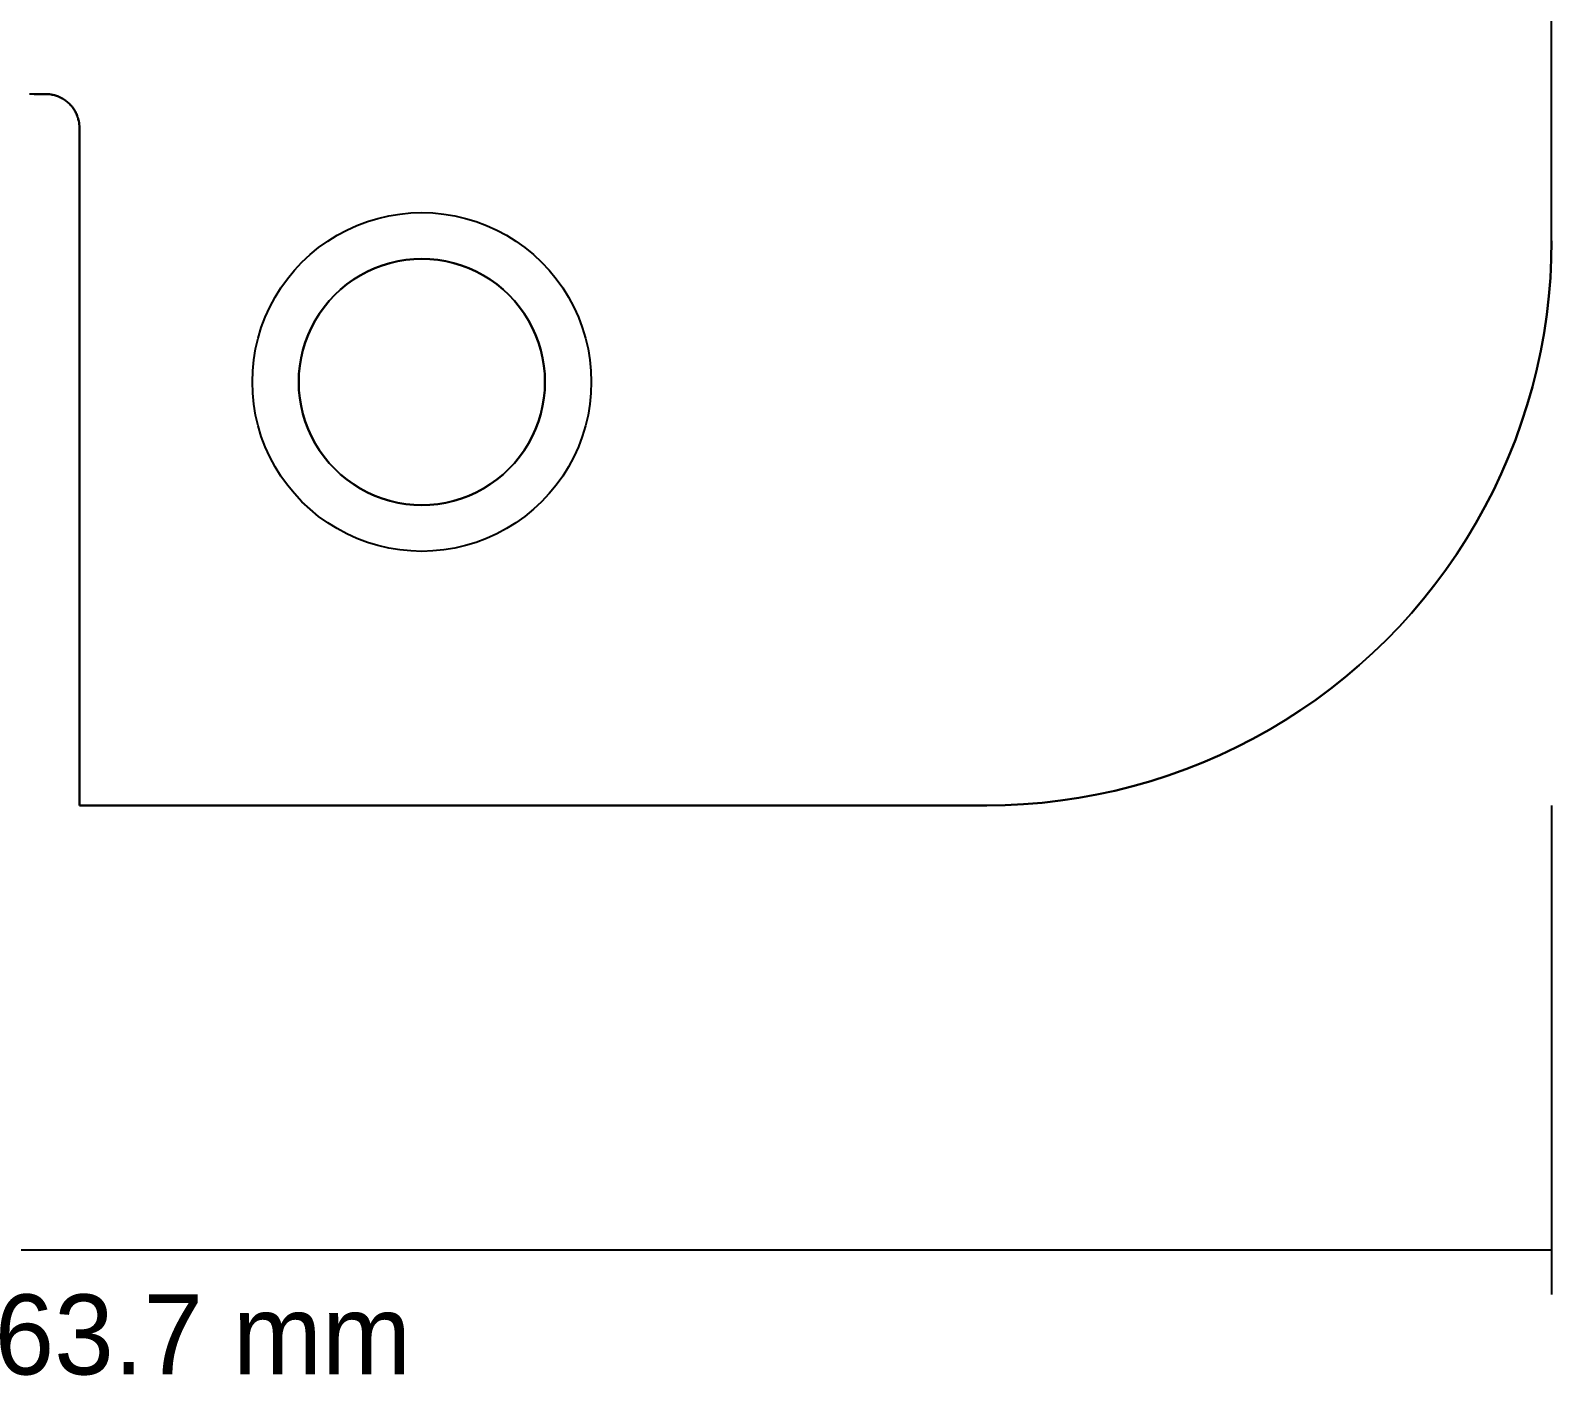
# Model space of a CAD drawing. Header units: metres. Extents: x 0 to 420, y 0 to 297.
# Drawn here: x 148.59 to 182.79, y 144.49 to 174.75 of the extents above; entities that cross this region are included whole.
import ezdxf

# ---------------------------------------------------------------- set-up
doc = ezdxf.new("R2010")
doc.units = ezdxf.units.M

msp = doc.modelspace()

# ---------------------------------------------------------------- linework, layer by layer
at = {"layer": 'DIMENSIONS', "color": 2}
for p, q in [((182.786, 157.316), (182.786, 146.316)), ((119.08, 147.316), (182.786, 147.316))]:
    msp.add_line(p, q, dxfattribs=at)
at = {"layer": 'GEOMETRY'}
for p, q in [((182.786, 170.016), (182.786, 208.116)), ((182.786, 170.016), (182.786, 208.116)), ((148.601, 173.318), (148.564, 173.318)), ((148.589, 173.318), (148.576, 173.318)), ((148.601, 173.318), (148.589, 173.318)), ((148.613, 173.318), (148.601, 173.318)), ((148.637, 173.318), (148.601, 173.318)), ((148.625, 173.318), (148.613, 173.318)), ((148.637, 173.318), (148.625, 173.318)), ((148.65, 173.318), (148.637, 173.318)), ((148.674, 173.318), (148.637, 173.318)), ((148.662, 173.318), (148.65, 173.318)), ((148.674, 173.318), (148.662, 173.318)), ((148.674, 173.318), (148.928, 173.318)), ((148.928, 173.318), (148.674, 173.318)), ((148.928, 173.318), (148.953, 173.318)), ((148.953, 173.318), (148.928, 173.318)), ((148.953, 173.318), (148.978, 173.317)), ((148.978, 173.317), (148.953, 173.318)), ((148.978, 173.317), (149.003, 173.315)), ((149.003, 173.315), (148.978, 173.317)), ((149.003, 173.315), (149.027, 173.312)), ((149.027, 173.312), (149.003, 173.315)), ((149.027, 173.312), (149.052, 173.308)), ((149.052, 173.308), (149.027, 173.312)), ((149.052, 173.308), (149.077, 173.304)), ((149.077, 173.304), (149.052, 173.308)), ((149.077, 173.304), (149.101, 173.298)), ((149.101, 173.298), (149.077, 173.304)), ((149.101, 173.298), (149.125, 173.292)), ((149.125, 173.292), (149.101, 173.298)), ((149.125, 173.292), (149.149, 173.286)), ((149.149, 173.286), (149.125, 173.292)), ((149.149, 173.286), (149.173, 173.278)), ((149.173, 173.278), (149.149, 173.286)), ((149.173, 173.278), (149.196, 173.27)), ((149.196, 173.27), (149.173, 173.278)), ((149.196, 173.27), (149.22, 173.26)), ((149.22, 173.26), (149.196, 173.27)), ((149.22, 173.26), (149.242, 173.25)), ((149.242, 173.25), (149.22, 173.26)), ((149.242, 173.25), (149.265, 173.24)), ((149.265, 173.24), (149.242, 173.25)), ((149.265, 173.24), (149.287, 173.228)), ((149.287, 173.228), (149.265, 173.24)), ((149.287, 173.228), (149.309, 173.216)), ((149.309, 173.216), (149.287, 173.228)), ((149.309, 173.216), (149.33, 173.203)), ((149.33, 173.203), (149.309, 173.216)), ((149.33, 173.203), (149.351, 173.19)), ((149.351, 173.19), (149.33, 173.203)), ((149.351, 173.19), (149.372, 173.176)), ((149.372, 173.176), (149.351, 173.19)), ((149.372, 173.176), (149.392, 173.161)), ((149.392, 173.161), (149.372, 173.176)), ((149.392, 173.161), (149.411, 173.145)), ((149.411, 173.145), (149.392, 173.161)), ((149.411, 173.145), (149.43, 173.129)), ((149.43, 173.129), (149.411, 173.145)), ((149.43, 173.129), (149.449, 173.113)), ((149.449, 173.113), (149.43, 173.129)), ((149.449, 173.113), (149.467, 173.095)), ((149.467, 173.095), (149.449, 173.113)), ((149.467, 173.095), (149.484, 173.077)), ((149.484, 173.077), (149.467, 173.095)), ((149.484, 173.077), (149.501, 173.059)), ((149.501, 173.059), (149.484, 173.077)), ((149.501, 173.059), (149.517, 173.04)), ((149.517, 173.04), (149.501, 173.059)), ((149.517, 173.04), (149.532, 173.02)), ((149.532, 173.02), (149.517, 173.04)), ((149.532, 173.02), (149.547, 173)), ((149.547, 173), (149.532, 173.02)), ((149.547, 173), (149.562, 172.98)), ((149.562, 172.98), (149.547, 173)), ((149.562, 172.98), (149.575, 172.959)), ((149.575, 172.959), (149.562, 172.98)), ((149.575, 172.959), (149.588, 172.937)), ((149.588, 172.937), (149.575, 172.959)), ((149.588, 172.937), (149.6, 172.916)), ((149.6, 172.916), (149.588, 172.937)), ((149.6, 172.916), (149.611, 172.893)), ((149.611, 172.893), (149.6, 172.916)), ((149.611, 172.893), (149.622, 172.871)), ((149.622, 172.871), (149.611, 172.893)), ((149.622, 172.871), (149.632, 172.848)), ((149.632, 172.848), (149.622, 172.871)), ((149.632, 172.848), (149.641, 172.825)), ((149.641, 172.825), (149.632, 172.848)), ((149.641, 172.825), (149.649, 172.801)), ((149.649, 172.801), (149.641, 172.825)), ((149.649, 172.801), (149.657, 172.778)), ((149.657, 172.778), (149.649, 172.801)), ((149.657, 172.778), (149.664, 172.754)), ((149.664, 172.754), (149.657, 172.778)), ((149.664, 172.754), (149.67, 172.729)), ((149.67, 172.729), (149.664, 172.754)), ((149.67, 172.729), (149.675, 172.705)), ((149.675, 172.705), (149.67, 172.729)), ((149.675, 172.705), (149.68, 172.68)), ((149.68, 172.68), (149.675, 172.705)), ((149.68, 172.68), (149.683, 172.656)), ((149.683, 172.656), (149.68, 172.68)), ((149.683, 172.656), (149.686, 172.631)), ((149.686, 172.631), (149.683, 172.656)), ((149.686, 172.631), (149.688, 172.606)), ((149.688, 172.606), (149.686, 172.631)), ((149.688, 172.606), (149.69, 172.581)), ((149.69, 172.581), (149.688, 172.606)), ((149.69, 172.581), (149.69, 172.556)), ((149.69, 172.556), (149.69, 172.581)), ((149.69, 172.556), (149.69, 157.316)), ((149.69, 157.316), (149.69, 172.556)), ((155.701, 170.258), (155.928, 170.361)), ((155.928, 170.361), (156.162, 170.449)), ((156.162, 170.449), (156.4, 170.522)), ((156.4, 170.522), (156.643, 170.578)), ((156.643, 170.578), (156.889, 170.619)), ((156.889, 170.619), (157.137, 170.643)), ((157.137, 170.643), (157.386, 170.651)), ((157.386, 170.651), (157.635, 170.643)), ((157.635, 170.643), (157.884, 170.619)), ((157.884, 170.619), (158.13, 170.578)), ((158.13, 170.578), (158.372, 170.522)), ((158.372, 170.522), (158.611, 170.449)), ((158.611, 170.449), (158.844, 170.361)), ((158.844, 170.361), (159.071, 170.258)), ((155.067, 169.864), (155.27, 170.009)), ((155.27, 170.009), (155.481, 170.141)), ((155.481, 170.141), (155.701, 170.258)), ((159.071, 170.258), (159.291, 170.141)), ((159.291, 170.141), (159.503, 170.009)), ((159.503, 170.009), (159.706, 169.864)), ((182.786, 170.016), (182.779, 169.601)), ((182.779, 169.601), (182.786, 170.016)), ((154.692, 169.535), (154.874, 169.706)), ((154.874, 169.706), (155.067, 169.864)), ((159.706, 169.864), (159.898, 169.706)), ((159.898, 169.706), (160.08, 169.535)), ((154.364, 169.161), (154.522, 169.353)), ((154.522, 169.353), (154.692, 169.535)), ((156.002, 169.239), (156.162, 169.324)), ((156.162, 169.324), (156.002, 169.239)), ((156.162, 169.324), (156.327, 169.399)), ((156.327, 169.399), (156.162, 169.324)), ((156.327, 169.399), (156.496, 169.463)), ((156.496, 169.463), (156.327, 169.399)), ((156.496, 169.463), (156.67, 169.516)), ((156.67, 169.516), (156.496, 169.463)), ((156.67, 169.516), (156.846, 169.557)), ((156.846, 169.557), (156.67, 169.516)), ((156.846, 169.557), (157.025, 169.586)), ((157.025, 169.586), (156.846, 169.557)), ((157.025, 169.586), (157.205, 169.604)), ((157.205, 169.604), (157.025, 169.586)), ((157.205, 169.604), (157.386, 169.61)), ((157.386, 169.61), (157.205, 169.604)), ((157.386, 169.61), (157.567, 169.604)), ((157.567, 169.604), (157.386, 169.61)), ((157.567, 169.604), (157.748, 169.586)), ((157.748, 169.586), (157.567, 169.604)), ((157.748, 169.586), (157.926, 169.557)), ((157.926, 169.557), (157.748, 169.586)), ((157.926, 169.557), (158.103, 169.516)), ((158.103, 169.516), (157.926, 169.557)), ((158.103, 169.516), (158.276, 169.463)), ((158.276, 169.463), (158.103, 169.516)), ((158.276, 169.463), (158.446, 169.399)), ((158.446, 169.399), (158.276, 169.463)), ((158.446, 169.399), (158.611, 169.324)), ((158.611, 169.324), (158.446, 169.399)), ((158.611, 169.324), (158.771, 169.239)), ((158.771, 169.239), (158.611, 169.324)), ((160.08, 169.535), (160.251, 169.353)), ((160.251, 169.353), (160.409, 169.161)), ((182.779, 169.601), (182.759, 169.186)), ((182.759, 169.186), (182.779, 169.601)), ((154.087, 168.746), (154.218, 168.958)), ((154.218, 168.958), (154.364, 169.161)), ((155.561, 168.923), (155.701, 169.038)), ((155.701, 169.038), (155.561, 168.923)), ((155.701, 169.038), (155.848, 169.143)), ((155.848, 169.143), (155.701, 169.038)), ((155.848, 169.143), (156.002, 169.239)), ((156.002, 169.239), (155.848, 169.143)), ((158.771, 169.239), (158.924, 169.143)), ((158.924, 169.143), (158.771, 169.239)), ((158.924, 169.143), (159.072, 169.038)), ((159.072, 169.038), (158.924, 169.143)), ((159.072, 169.038), (159.212, 168.923)), ((159.212, 168.923), (159.072, 169.038)), ((160.409, 169.161), (160.554, 168.958)), ((160.554, 168.958), (160.686, 168.746)), ((182.759, 169.186), (182.725, 168.772)), ((182.725, 168.772), (182.759, 169.186)), ((153.969, 168.526), (154.087, 168.746)), ((155.19, 168.527), (155.305, 168.667)), ((155.305, 168.667), (155.19, 168.527)), ((155.305, 168.667), (155.429, 168.799)), ((155.429, 168.799), (155.305, 168.667)), ((155.429, 168.799), (155.561, 168.923)), ((155.561, 168.923), (155.429, 168.799)), ((159.212, 168.923), (159.344, 168.799)), ((159.344, 168.799), (159.212, 168.923)), ((159.344, 168.799), (159.468, 168.667)), ((159.468, 168.667), (159.344, 168.799)), ((159.468, 168.667), (159.583, 168.527)), ((159.583, 168.527), (159.468, 168.667)), ((160.686, 168.746), (160.803, 168.526)), ((182.725, 168.772), (182.678, 168.359)), ((182.678, 168.359), (182.725, 168.772)), ((153.778, 168.066), (153.866, 168.299)), ((153.866, 168.299), (153.969, 168.526)), ((154.989, 168.226), (155.084, 168.379)), ((155.084, 168.379), (154.989, 168.226)), ((155.084, 168.379), (155.19, 168.527)), ((155.19, 168.527), (155.084, 168.379)), ((159.583, 168.527), (159.688, 168.379)), ((159.688, 168.379), (159.583, 168.527)), ((159.688, 168.379), (159.784, 168.226)), ((159.784, 168.226), (159.688, 168.379)), ((160.803, 168.526), (160.906, 168.299)), ((160.906, 168.299), (160.994, 168.066)), ((182.678, 168.359), (182.617, 167.948)), ((182.617, 167.948), (182.678, 168.359)), ((153.706, 167.827), (153.778, 168.066)), ((154.828, 167.901), (154.903, 168.066)), ((154.903, 168.066), (154.828, 167.901)), ((154.903, 168.066), (154.989, 168.226)), ((154.989, 168.226), (154.903, 168.066)), ((159.784, 168.226), (159.869, 168.066)), ((159.869, 168.066), (159.784, 168.226)), ((159.869, 168.066), (159.944, 167.901)), ((159.944, 167.901), (159.869, 168.066)), ((160.994, 168.066), (161.066, 167.827)), ((182.617, 167.948), (182.542, 167.539)), ((182.542, 167.539), (182.617, 167.948)), ((153.609, 167.339), (153.649, 167.585)), ((153.649, 167.585), (153.706, 167.827)), ((154.712, 167.558), (154.765, 167.731)), ((154.765, 167.731), (154.712, 167.558)), ((154.765, 167.731), (154.828, 167.901)), ((154.828, 167.901), (154.765, 167.731)), ((159.944, 167.901), (160.008, 167.731)), ((160.008, 167.731), (159.944, 167.901)), ((160.008, 167.731), (160.061, 167.558)), ((160.061, 167.558), (160.008, 167.731)), ((161.066, 167.827), (161.123, 167.585)), ((161.123, 167.585), (161.164, 167.339)), ((153.584, 167.091), (153.609, 167.339)), ((154.641, 167.203), (154.671, 167.381)), ((154.671, 167.381), (154.641, 167.203)), ((154.671, 167.381), (154.712, 167.558)), ((154.712, 167.558), (154.671, 167.381)), ((160.061, 167.558), (160.102, 167.381)), ((160.102, 167.381), (160.061, 167.558)), ((160.102, 167.381), (160.131, 167.203)), ((160.131, 167.203), (160.102, 167.381)), ((161.164, 167.339), (161.188, 167.091)), ((182.542, 167.539), (182.455, 167.132)), ((182.455, 167.132), (182.542, 167.539)), ((153.576, 166.841), (153.584, 167.091)), ((154.618, 166.841), (154.624, 167.022)), ((154.624, 167.022), (154.618, 166.841)), ((154.624, 167.022), (154.641, 167.203)), ((154.641, 167.203), (154.624, 167.022)), ((160.131, 167.203), (160.149, 167.022)), ((160.149, 167.022), (160.131, 167.203)), ((160.149, 167.022), (160.155, 166.841)), ((160.155, 166.841), (160.149, 167.022)), ((161.188, 167.091), (161.196, 166.841)), ((182.455, 167.132), (182.354, 166.729)), ((182.354, 166.729), (182.455, 167.132)), ((153.584, 166.592), (153.576, 166.841)), ((153.609, 166.344), (153.584, 166.592)), ((154.624, 166.66), (154.618, 166.841)), ((154.618, 166.841), (154.624, 166.66)), ((154.641, 166.48), (154.624, 166.66)), ((154.624, 166.66), (154.641, 166.48)), ((160.149, 166.66), (160.131, 166.48)), ((160.131, 166.48), (160.149, 166.66)), ((160.155, 166.841), (160.149, 166.66)), ((160.149, 166.66), (160.155, 166.841)), ((161.188, 166.592), (161.164, 166.344)), ((161.196, 166.841), (161.188, 166.592)), ((182.354, 166.729), (182.239, 166.33)), ((182.239, 166.33), (182.354, 166.729)), ((153.649, 166.098), (153.609, 166.344)), ((154.671, 166.301), (154.641, 166.48)), ((154.641, 166.48), (154.671, 166.301)), ((154.712, 166.125), (154.671, 166.301)), ((154.671, 166.301), (154.712, 166.125)), ((160.102, 166.301), (160.061, 166.125)), ((160.061, 166.125), (160.102, 166.301)), ((160.131, 166.48), (160.102, 166.301)), ((160.102, 166.301), (160.131, 166.48)), ((161.164, 166.344), (161.123, 166.098)), ((182.239, 166.33), (182.112, 165.934)), ((182.112, 165.934), (182.239, 166.33)), ((153.706, 165.855), (153.649, 166.098)), ((154.765, 165.951), (154.712, 166.125)), ((154.712, 166.125), (154.765, 165.951)), ((154.828, 165.782), (154.765, 165.951)), ((154.765, 165.951), (154.828, 165.782)), ((160.008, 165.951), (159.944, 165.782)), ((159.944, 165.782), (160.008, 165.951)), ((160.061, 166.125), (160.008, 165.951)), ((160.008, 165.951), (160.061, 166.125)), ((161.123, 166.098), (161.066, 165.855)), ((182.112, 165.934), (181.972, 165.543)), ((181.972, 165.543), (182.112, 165.934)), ((153.778, 165.617), (153.706, 165.855)), ((153.866, 165.383), (153.778, 165.617)), ((154.903, 165.617), (154.828, 165.782)), ((154.828, 165.782), (154.903, 165.617)), ((154.989, 165.457), (154.903, 165.617)), ((154.903, 165.617), (154.989, 165.457)), ((159.869, 165.617), (159.784, 165.457)), ((159.784, 165.457), (159.869, 165.617)), ((159.944, 165.782), (159.869, 165.617)), ((159.869, 165.617), (159.944, 165.782)), ((160.994, 165.617), (160.906, 165.383)), ((161.066, 165.855), (160.994, 165.617)), ((181.972, 165.543), (181.82, 165.156)), ((181.82, 165.156), (181.972, 165.543)), ((153.969, 165.156), (153.866, 165.383)), ((155.084, 165.303), (154.989, 165.457)), ((154.989, 165.457), (155.084, 165.303)), ((155.19, 165.156), (155.084, 165.303)), ((155.084, 165.303), (155.19, 165.156)), ((159.688, 165.303), (159.583, 165.156)), ((159.583, 165.156), (159.688, 165.303)), ((159.784, 165.457), (159.688, 165.303)), ((159.688, 165.303), (159.784, 165.457)), ((160.906, 165.383), (160.803, 165.156)), ((154.087, 164.936), (153.969, 165.156)), ((154.218, 164.725), (154.087, 164.936)), ((155.305, 165.016), (155.19, 165.156)), ((155.19, 165.156), (155.305, 165.016)), ((155.429, 164.884), (155.305, 165.016)), ((155.305, 165.016), (155.429, 164.884)), ((155.561, 164.76), (155.429, 164.884)), ((155.429, 164.884), (155.561, 164.76)), ((159.344, 164.884), (159.212, 164.76)), ((159.212, 164.76), (159.344, 164.884)), ((159.468, 165.016), (159.344, 164.884)), ((159.344, 164.884), (159.468, 165.016)), ((159.583, 165.156), (159.468, 165.016)), ((159.468, 165.016), (159.583, 165.156)), ((160.686, 164.936), (160.554, 164.725)), ((160.803, 165.156), (160.686, 164.936)), ((181.82, 165.156), (181.654, 164.775)), ((181.654, 164.775), (181.82, 165.156)), ((154.364, 164.522), (154.218, 164.725)), ((154.522, 164.329), (154.364, 164.522)), ((155.701, 164.645), (155.561, 164.76)), ((155.561, 164.76), (155.701, 164.645)), ((155.848, 164.539), (155.701, 164.645)), ((155.701, 164.645), (155.848, 164.539)), ((156.002, 164.444), (155.848, 164.539)), ((155.848, 164.539), (156.002, 164.444)), ((158.924, 164.539), (158.771, 164.444)), ((158.771, 164.444), (158.924, 164.539)), ((159.072, 164.645), (158.924, 164.539)), ((158.924, 164.539), (159.072, 164.645)), ((159.212, 164.76), (159.072, 164.645)), ((159.072, 164.645), (159.212, 164.76)), ((160.409, 164.522), (160.251, 164.329)), ((160.554, 164.725), (160.409, 164.522)), ((181.654, 164.775), (181.477, 164.399)), ((181.477, 164.399), (181.654, 164.775)), ((154.692, 164.147), (154.522, 164.329)), ((156.162, 164.358), (156.002, 164.444)), ((156.002, 164.444), (156.162, 164.358)), ((156.327, 164.283), (156.162, 164.358)), ((156.162, 164.358), (156.327, 164.283)), ((156.496, 164.22), (156.327, 164.283)), ((156.327, 164.283), (156.496, 164.22)), ((156.67, 164.167), (156.496, 164.22)), ((156.496, 164.22), (156.67, 164.167)), ((156.846, 164.126), (156.67, 164.167)), ((156.67, 164.167), (156.846, 164.126)), ((158.103, 164.167), (157.926, 164.126)), ((157.926, 164.126), (158.103, 164.167)), ((158.276, 164.22), (158.103, 164.167)), ((158.103, 164.167), (158.276, 164.22)), ((158.446, 164.283), (158.276, 164.22)), ((158.276, 164.22), (158.446, 164.283)), ((158.611, 164.358), (158.446, 164.283)), ((158.446, 164.283), (158.611, 164.358)), ((158.771, 164.444), (158.611, 164.358)), ((158.611, 164.358), (158.771, 164.444)), ((160.251, 164.329), (160.08, 164.147)), ((181.477, 164.399), (181.287, 164.03)), ((181.287, 164.03), (181.477, 164.399)), ((154.874, 163.977), (154.692, 164.147)), ((155.067, 163.819), (154.874, 163.977)), ((155.27, 163.673), (155.067, 163.819)), ((157.025, 164.096), (156.846, 164.126)), ((156.846, 164.126), (157.025, 164.096)), ((157.205, 164.079), (157.025, 164.096)), ((157.025, 164.096), (157.205, 164.079)), ((157.386, 164.073), (157.205, 164.079)), ((157.205, 164.079), (157.386, 164.073)), ((157.567, 164.079), (157.386, 164.073)), ((157.386, 164.073), (157.567, 164.079)), ((157.748, 164.096), (157.567, 164.079)), ((157.567, 164.079), (157.748, 164.096)), ((157.926, 164.126), (157.748, 164.096)), ((157.748, 164.096), (157.926, 164.126)), ((159.706, 163.819), (159.503, 163.673)), ((159.898, 163.977), (159.706, 163.819)), ((160.08, 164.147), (159.898, 163.977)), ((181.287, 164.03), (181.085, 163.666)), ((181.085, 163.666), (181.287, 164.03)), ((155.481, 163.542), (155.27, 163.673)), ((155.701, 163.424), (155.481, 163.542)), ((159.291, 163.542), (159.071, 163.424)), ((159.503, 163.673), (159.291, 163.542)), ((181.085, 163.666), (180.871, 163.31)), ((180.871, 163.31), (181.085, 163.666)), ((155.928, 163.321), (155.701, 163.424)), ((156.162, 163.234), (155.928, 163.321)), ((156.4, 163.161), (156.162, 163.234)), ((156.643, 163.105), (156.4, 163.161)), ((158.372, 163.161), (158.13, 163.105)), ((158.611, 163.234), (158.372, 163.161)), ((158.844, 163.321), (158.611, 163.234)), ((159.071, 163.424), (158.844, 163.321)), ((180.871, 163.31), (180.646, 162.961)), ((180.646, 162.961), (180.871, 163.31)), ((156.889, 163.064), (156.643, 163.105)), ((157.137, 163.04), (156.889, 163.064)), ((157.386, 163.031), (157.137, 163.04)), ((157.635, 163.04), (157.386, 163.031)), ((157.884, 163.064), (157.635, 163.04)), ((158.13, 163.105), (157.884, 163.064)), ((180.646, 162.961), (180.409, 162.619)), ((180.409, 162.619), (180.646, 162.961)), ((180.409, 162.619), (180.162, 162.285)), ((180.162, 162.285), (180.409, 162.619)), ((180.162, 162.285), (179.904, 161.96)), ((179.904, 161.96), (180.162, 162.285)), ((179.904, 161.96), (179.635, 161.643)), ((179.635, 161.643), (179.904, 161.96)), ((179.635, 161.643), (179.356, 161.335)), ((179.356, 161.335), (179.635, 161.643)), ((179.356, 161.335), (179.067, 161.036)), ((179.067, 161.036), (179.356, 161.335)), ((178.768, 160.747), (178.46, 160.468)), ((178.46, 160.468), (178.768, 160.747)), ((179.067, 161.036), (178.768, 160.747)), ((178.768, 160.747), (179.067, 161.036)), ((178.46, 160.468), (178.143, 160.199)), ((178.143, 160.199), (178.46, 160.468)), ((178.143, 160.199), (177.818, 159.941)), ((177.818, 159.941), (178.143, 160.199)), ((177.818, 159.941), (177.484, 159.693)), ((177.484, 159.693), (177.818, 159.941)), ((177.142, 159.457), (176.793, 159.231)), ((176.793, 159.231), (177.142, 159.457)), ((177.484, 159.693), (177.142, 159.457)), ((177.142, 159.457), (177.484, 159.693)), ((176.793, 159.231), (176.436, 159.018)), ((176.436, 159.018), (176.793, 159.231)), ((176.073, 158.816), (175.703, 158.626)), ((175.703, 158.626), (176.073, 158.816)), ((176.436, 159.018), (176.073, 158.816)), ((176.073, 158.816), (176.436, 159.018)), ((175.328, 158.448), (174.946, 158.283)), ((174.946, 158.283), (175.328, 158.448)), ((175.703, 158.626), (175.328, 158.448)), ((175.328, 158.448), (175.703, 158.626)), ((174.56, 158.13), (174.169, 157.99)), ((174.169, 157.99), (174.56, 158.13)), ((174.946, 158.283), (174.56, 158.13)), ((174.56, 158.13), (174.946, 158.283)), ((173.373, 157.749), (172.97, 157.648)), ((172.97, 157.648), (173.373, 157.749)), ((173.773, 157.863), (173.373, 157.749)), ((173.373, 157.749), (173.773, 157.863)), ((174.169, 157.99), (173.773, 157.863)), ((173.773, 157.863), (174.169, 157.99)), ((170.502, 157.323), (170.086, 157.316)), ((170.086, 157.316), (170.502, 157.323)), ((170.917, 157.344), (170.502, 157.323)), ((170.502, 157.323), (170.917, 157.344)), ((171.331, 157.377), (170.917, 157.344)), ((170.917, 157.344), (171.331, 157.377)), ((171.744, 157.425), (171.331, 157.377)), ((171.331, 157.377), (171.744, 157.425)), ((172.155, 157.486), (171.744, 157.425)), ((171.744, 157.425), (172.155, 157.486)), ((172.564, 157.56), (172.155, 157.486)), ((172.155, 157.486), (172.564, 157.56)), ((172.97, 157.648), (172.564, 157.56)), ((172.564, 157.56), (172.97, 157.648)), ((170.086, 157.316), (149.69, 157.316)), ((149.69, 157.316), (170.086, 157.316))]:
    msp.add_line(p, q, dxfattribs=at)

# ---------------------------------------------------------------- texts
at = {"layer": 'DIMENSIONS', "color": 7}
msp.add_text('63.7 mm', height=1.8, dxfattribs=at).set_placement((147.783, 144.516))

doc.saveas('drawing.dxf')
